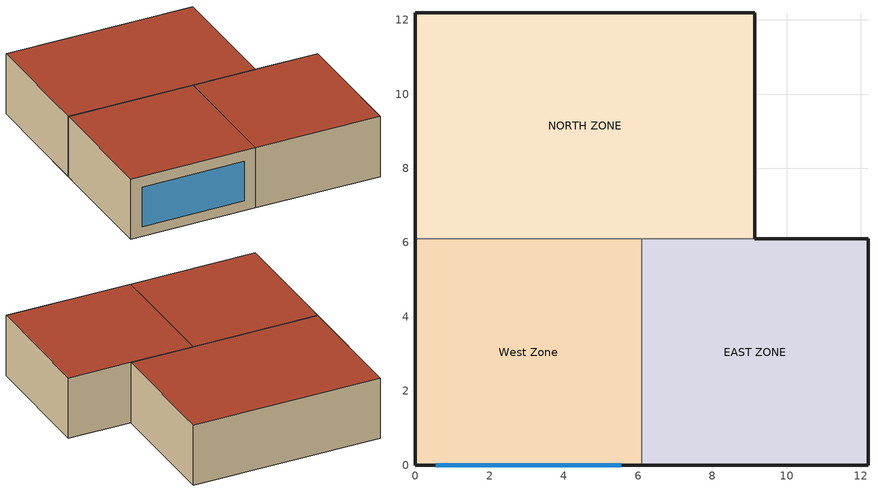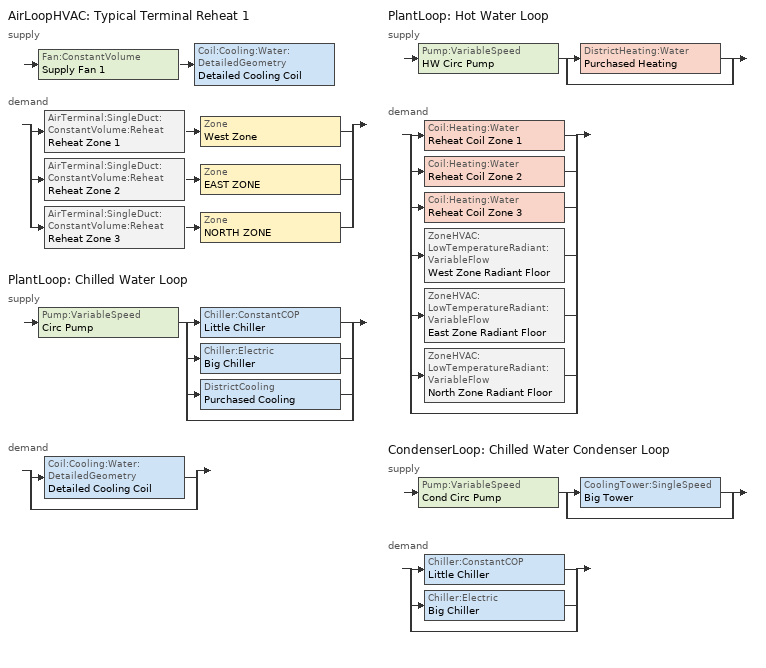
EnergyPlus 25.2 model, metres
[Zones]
West Zone
 floor ground (Slab Floor with Radiant): 0,0 0,6.1 6.1,6.1 6.1,0 z0
 wall outside (EXTWALL80): 0,6.1 0,0 6.1,0 z0:3.05
 wall to NORTH ZONE (PARTITION06): 6.1,6.1 0,6.1 z0:3.05
 wall to EAST ZONE (PARTITION06): 6.1,0 6.1,6.1 z0:3.05
 window (WIN-CON-LIGHT): 0.55,0 5.55,0 z0.5:2.5
 roof outside (ROOF34): 0,6.1 0,0 6.1,0 6.1,6.1 z3.05
EAST ZONE
 floor ground (Slab Floor with Radiant): 6.1,0 6.1,6.1 12.19,6.1 12.19,0 z0
 wall outside (EXTWALL80): 6.1,0 12.19,0 12.19,6.1 9.14,6.1 z0:3.05
 wall to NORTH ZONE (PARTITION06): 9.14,6.1 6.1,6.1 z0:3.05
 roof outside (ROOF34): 6.1,6.1 6.1,0 12.19,0 12.19,6.1 z3.05
NORTH ZONE
 floor ground (Slab Floor with Radiant): 0,6.1 0,12.19 9.14,12.19 9.14,6.1 z0
 wall outside (EXTWALL80): 9.14,6.1 9.14,12.19 0,12.19 0,6.1 z0:3.05
 roof outside (ROOF34): 0,12.19 0,6.1 9.14,6.1 9.14,12.19 z3.05
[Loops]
AirLoopHVAC 'Typical Terminal Reheat 1'
 supply: Fan:ConstantVolume 'Supply Fan 1' > Coil:Cooling:Water:DetailedGeometry 'Detailed Cooling Coil'
 demand: split
  | AirTerminal:SingleDuct:ConstantVolume:Reheat 'Reheat Zone 1' > Zone 'West Zone'
  | AirTerminal:SingleDuct:ConstantVolume:Reheat 'Reheat Zone 2' > Zone 'EAST ZONE'
  | AirTerminal:SingleDuct:ConstantVolume:Reheat 'Reheat Zone 3' > Zone 'NORTH ZONE'
PlantLoop 'Chilled Water Loop'
 supply: Pump:VariableSpeed 'Circ Pump' > split
  | Chiller:ConstantCOP 'Little Chiller'
  | Chiller:Electric 'Big Chiller'
  | DistrictCooling 'Purchased Cooling'
  | bypass
 demand: split
  | Coil:Cooling:Water:DetailedGeometry 'Detailed Cooling Coil'
  | bypass
PlantLoop 'Hot Water Loop'
 supply: Pump:VariableSpeed 'HW Circ Pump' > split
  | DistrictHeating:Water 'Purchased Heating'
  | bypass
 demand: split
  | Coil:Heating:Water 'Reheat Coil Zone 1'
  | Coil:Heating:Water 'Reheat Coil Zone 2'
  | Coil:Heating:Water 'Reheat Coil Zone 3'
  | ZoneHVAC:LowTemperatureRadiant:VariableFlow 'West Zone Radiant Floor'
  | ZoneHVAC:LowTemperatureRadiant:VariableFlow 'East Zone Radiant Floor'
  | ZoneHVAC:LowTemperatureRadiant:VariableFlow 'North Zone Radiant Floor'
  | bypass
CondenserLoop 'Chilled Water Condenser Loop'
 supply: Pump:VariableSpeed 'Cond Circ Pump' > split
  | CoolingTower:SingleSpeed 'Big Tower'
  | bypass
 demand: split
  | Chiller:ConstantCOP 'Little Chiller'
  | Chiller:Electric 'Big Chiller'
  | bypass
[Building]
NONE: Loads convergence tolerance value=0.04; Maximum number of warmup days=25; Minimum number of warmup days=6; North axis=0; Solar distribution=FullInteriorAndExterior; Temperature convergence tolerance value=0.4; Terrain=Suburbs
[Site:GroundTemperature:BuildingSurface]
20.03, 20.03, 20.13, 20.3, 20.43, 20.52, 20.62, 20.77, 20.78, 20.55, 20.44, 20.2
[Site:Location]
CHICAGO_IL_USA_WMO_725300: Elevation=190; Latitude=42; Longitude=-87.88; Time zone=-6
[SizingPeriod:DesignDay] Barometric pressure=99063; Day of month=21; Daylight saving time indicator=No; Humidity condition type=WetBulb; Rain indicator=No; Snow indicator=No; Solar model indicator=ASHRAEClearSky
Name | Daily dry bulb temperature range | Day type | Maximum dry bulb temperature | Month | Sky clearness | Wetbulb or dewpoint at maximum dry bulb | Wind direction | Wind speed
CHICAGO Ann Clg 1% Condns DB=>MWB | 10.7 | SummerDesignDay | 31.5 | 7 | 1 | 10 | 230 | 5.3
CHICAGO Ann Htg 99% Condns DB | 0 | WinterDesignDay | -17.3 | 1 | 0 | -17.3 | 270 | 4.9
[Construction]
EXTWALL80: A1 - 1 IN STUCCO, C4 - 4 IN COMMON BRICK, E1 - 3 / 4 IN PLASTER OR GYP BOARD
PARTITION06: E1 - 3 / 4 IN PLASTER OR GYP BOARD, C6 - 8 IN CLAY TILE, E1 - 3 / 4 IN PLASTER OR GYP BOARD
ROOF34: E2 - 1 / 2 IN SLAG OR STONE, E3 - 3 / 8 IN FELT AND MEMBRANE, B5 - 1 IN DENSE INSULATION, C12 - 2 IN HW CONCRETE
Slab Floor with Radiant: CONCRETE - DRIED SAND AND GRAVEL 4 IN, INS - EXPANDED EXT POLYSTYRENE R12 2 IN, GYP1, GYP2, FINISH FLOORING - TILE 1 / 16 IN
WIN-CON-LIGHT: WIN-LAY-GLASS-LIGHT
[Material] Thermal absorptance=0.9
Name | Conductivity | Density | Roughness | Solar absorptance | Specific heat | Thickness | Visible absorptance
A1 - 1 IN STUCCO | 0.691831 | 1858.142 | Smooth | 0.92 | 836.8 | 0.0253898 | 0.92
B5 - 1 IN DENSE INSULATION | 0.0432394 | 91.30524 | VeryRough | 0.5 | 836.8 | 0.0253898 | 0.5
C4 - 4 IN COMMON BRICK | 0.726422 | 1922.216 | Rough | 0.76 | 836.8 | 0.101498 | 0.76
C6 - 8 IN CLAY TILE | 0.570761 | 1121.292 | Smooth | 0.82 | 836.8 | 0.203302 | 0.82
C12 - 2 IN HW CONCRETE | 1.729577 | 2242.585 | MediumRough | 0.65 | 836.8 | 0.0509016 | 0.65
CONCRETE - DRIED SAND AND GRAVEL 4 IN | 1.29 | 2242.58 | MediumRough | 0.6 | 830 | 0.1 | 0.6
E1 - 3 / 4 IN PLASTER OR GYP BOARD | 0.726422 | 1601.846 | Smooth | 0.92 | 836.8 | 0.01905 | 0.92
E2 - 1 / 2 IN SLAG OR STONE | 1.435549 | 881.0155 | Rough | 0.55 | 1673.6 | 0.0127102 | 0.55
E3 - 3 / 8 IN FELT AND MEMBRANE | 0.190253 | 1121.292 | Rough | 0.75 | 1673.6 | 0.00954024 | 0.75
FINISH FLOORING - TILE 1 / 16 IN | 0.17 | 1922.21 | Smooth | 0.5 | 1250 | 0.0016 | 0.5
GYP1 | 0.7845 | 1842.12 | MediumRough | 0.5 | 988 | 0.0127 | 0.5
GYP2 | 0.7845 | 1842.12 | MediumRough | 0.5 | 988 | 0.01905 | 0.5
INS - EXPANDED EXT POLYSTYRENE R12 2 IN | 0.02 | 56.06 | Rough | 0.5 | 1210 | 0.05 | 0.5
[WindowMaterial:Glazing]
WIN-LAY-GLASS-LIGHT: Back side infrared hemispherical emissivity=0.84; Back side solar reflectance at normal incidence=0.031; Back side visible reflectance at normal incidence=0.05; Conductivity=0.9; Front side infrared hemispherical emissivity=0.84; Front side solar reflectance at normal incidence=0.031; Front side visible reflectance at normal incidence=0.05; Infrared transmittance at normal incidence=0; Optical data type=SpectralAverage; Solar transmittance at normal incidence=0.9; Thickness=0.003; Visible transmittance at normal incidence=0.9
[AirLoopHVAC]
Typical Terminal Reheat 1: Design supply air flow rate=1.3
[AirTerminal:SingleDuct:ConstantVolume:Reheat] Availability schedule=FanAndCoilAvailSchedWinterOff; Convergence tolerance=0.001; Minimum hot water or steam flow rate=0
Name | Maximum air flow rate | Maximum hot water or steam flow rate | Reheat coil
Reheat Zone 1 | 0.47 | 0.0013 | Reheat Coil Zone 1
Reheat Zone 2 | 0.36 | 0.0012 | Reheat Coil Zone 2
Reheat Zone 3 | 0.47 | 0.0013 | Reheat Coil Zone 3
[AvailabilityManager:Scheduled]
Reheat System 1 Avail: Schedule=FanAndCoilAvailSchedWinterOff
[Chiller:ConstantCOP]
Little Chiller: Chiller flow mode=LeavingSetpointModulated; Condenser type=WaterCooled; Design chilled water flow rate=0.0011; Design condenser water flow rate=0.0011; Nominal capacity=25000; Nominal cop=2.5
[Chiller:Electric]
Big Chiller: Chilled water outlet temperature lower limit=5; Chiller flow mode=LeavingSetpointModulated; Condenser type=WaterCooled; Design chilled water flow rate=0.0011; Design chilled water outlet temperature=6.667; Design condenser fluid flow rate=0.0005; Design condenser inlet temperature=29.44; Maximum part load ratio=1; Minimum part load ratio=0.15; Nominal capacity=45000; Nominal cop=2.75; Optimum part load ratio=0.65; Temperature rise coefficient=2.682759; Coefficient 1 of capacity ratio curve=0.944836; Coefficient 1 of full load ratio curve=0.03303; Coefficient 1 of power ratio curve=1.907846; Coefficient 2 of capacity ratio curve=-0.0570088; Coefficient 2 of full load ratio curve=0.6852; Coefficient 2 of power ratio curve=-1.20499; Coefficient 3 of capacity ratio curve=-0.00185486; Coefficient 3 of full load ratio curve=0.2818; Coefficient 3 of power ratio curve=0.263462
[Coil:Cooling:Water:DetailedGeometry]
Detailed Cooling Coil: Availability schedule=CoolingCoilAvailSched; Coil depth=0.165098; Fin diameter=0.435072; Fin spacing=0.00181429; Fin surface area=101.716; Fin thermal conductivity=203.883; Fin thickness=0.00149998; Maximum water flow rate=0.0011; Minimum airflow area=0.810606; Number of tube rows=6; Number of tubes per row=16; Total tube inside area=6.20007; Tube depth spacing=0.0258998; Tube inside diameter=0.01445; Tube outside diameter=0.0158798; Tube outside surface area=6.23816; Tube thermal conductivity=385.765
[Coil:Heating:Water] Availability schedule=FanAndCoilAvailSchedWinterOff; Performance input method=UFactorTimesAreaAndDesignWaterFlowRate; Rated capacity=Autosize; Rated inlet air temperature=16.6; Rated inlet water temperature=82.2; Rated outlet air temperature=32.2; Rated outlet water temperature=71.1; U factor times area value=400
Name | Maximum water flow rate
Reheat Coil Zone 1 | 0.0013
Reheat Coil Zone 2 | 0.0012
Reheat Coil Zone 3 | 0.0018
[CondenserEquipmentList]
All Towers: Big Tower, CoolingTower:SingleSpeed
[CondenserEquipmentOperationSchemes]
Tower Loop Operation: Control scheme 1=Year Round Tower Operation; Control scheme 1 schedule=ON
[CondenserLoop]
Chilled Water Condenser Loop: Condenser equipment operation scheme=Tower Loop Operation; Condenser loop volume=Autocalculate; Fluid type=Water; Load distribution scheme=SequentialLoad; Maximum loop flow rate=0.0011; Maximum loop temperature=80; Minimum loop flow rate=0; Minimum loop temperature=10
[Controller:WaterCoil]
Main Cooling Coil Controller: Action=Reverse; Actuator variable=Flow; Control variable=Temperature; Controller convergence tolerance=0.1; Maximum actuated flow=0.0011; Minimum actuated flow=0
[CoolingTower:SingleSpeed]
Big Tower: Design air flow rate=16; Design fan power=1000; Design u factor times area value=1750; Design water flow rate=0.0011; Free convection regime air flow rate=0; Free convection regime u factor times area value=0; Performance input method=UFactorTimesAreaAndDesignWaterFlowRate
[DesignSpecification:OutdoorAir] Outdoor air flow per person=0.00944; Outdoor air flow per zone=0; Outdoor air flow per zone floor area=0; Outdoor air method=Flow/Person
SZ DSOA EAST ZONE; SZ DSOA NORTH ZONE; SZ DSOA West Zone
[DistrictCooling]
Purchased Cooling: Nominal capacity=680000
[DistrictHeating:Water]
Purchased Heating: Nominal capacity=1000000
[ElectricEquipment] Design level calculation method=EquipmentLevel; Fraction latent=0; Fraction lost=0; Fraction radiant=0.3; Schedule=BLDG Sch   2
Name | Design level | Zone or zonelist or space or spacelist
EAST ZONE ElecEq 1 | 1464.375 | EAST ZONE
NORTH ZONE ElecEq 1 | 2928.751 | NORTH ZONE
West Zone ElecEq 1 | 2928.751 | West Zone
[Fan:ConstantVolume]
Supply Fan 1: Availability schedule=FanAndCoilAvailSchedWinterOff; Fan total efficiency=0.7; Maximum flow rate=1.3; Motor efficiency=0.9; Motor in airstream fraction=1; Pressure rise=600
[Lights] Design level calculation method=LightingLevel; End use subcategory=GeneralLights; Fraction radiant=0.2; Fraction replaceable=0; Fraction visible=0.2; Return air fraction=0; Schedule=BLDG Sch   3
Name | Lighting level | Zone or zonelist or space or spacelist
EAST ZONE Lights 1 | 1464.375 | EAST ZONE
NORTH ZONE Lights 1 | 878.6252 | NORTH ZONE
[People] Activity level schedule=Activity Sch; Air velocity schedule=Air Velo Sch; Carbon dioxide generation rate=3.82e-08; Clothing insulation calculation method=ClothingInsulationSchedule; Clothing insulation schedule=Clothing Sch; Fraction radiant=0.3; Mean radiant temperature calculation type=EnclosureAveraged; Number of people calculation method=People; Number of people schedule=BLDG Sch   1; Thermal comfort model 1 type=Fanger; Work efficiency schedule=Work Eff Sch
Name | Number of people | Zone or zonelist or space or spacelist
EAST ZONE | 3 | EAST ZONE
NORTH ZONE | 4 | NORTH ZONE
West Zone | 3 | West Zone
[PlantEquipmentList]
All Chillers: Big Chiller, Chiller:Electric, Little Chiller, Chiller:ConstantCOP
Chiller Plant: Little Chiller, Chiller:ConstantCOP
Chiller Plant and Purchased: Big Chiller, Chiller:Electric, Purchased Cooling, DistrictCooling
Purchased Only: Purchased Cooling, DistrictCooling
heating plant: Purchased Heating, DistrictHeating:Water
[PlantEquipmentOperation:CoolingLoad] Load range 1 lower limit=0
Name | Load range 1 upper limit | Range 1 equipment list | Load range 2 lower limit | Load range 2 upper limit | Load range 3 lower limit | Load range 3 upper limit | Range 2 equipment list | Range 3 equipment list
Off Peak Operation | 900000 | All Chillers
Peak Operation | 70000 | Chiller Plant | 70000 | 245000 | 245000 | 500000 | Chiller Plant and Purchased | Purchased Only
Year Round Tower Operation | 90000000 | All Towers
[PlantEquipmentOperation:HeatingLoad]
Purchased Only: Load range 1 lower limit=0; Load range 1 upper limit=1000000; Range 1 equipment list=heating plant
[PlantEquipmentOperationSchemes]
Name | Control scheme 1 | Control scheme 1 schedule | Control scheme 2 | Control scheme 2 schedule
CW Loop Operation | Peak Operation | On Peak | Off Peak Operation | Off Peak
Hot Loop Operation | Purchased Only | ON
[PlantLoop] Fluid type=Water; Load distribution scheme=Optimal; Minimum loop flow rate=0; Plant loop volume=Autocalculate
Name | Maximum loop flow rate | Maximum loop temperature | Minimum loop temperature | Plant equipment operation scheme
Chilled Water Loop | 0.0011 | 98 | 1 | CW Loop Operation
Hot Water Loop | 0.0043 | 100 | 10 | Hot Loop Operation
[Pump:VariableSpeed] Design minimum flow rate=0; Design pump head=300000; Fraction of motor inefficiencies to fluid stream=0; Motor efficiency=0.87; Pump control type=Intermittent; Coefficient 1 of the part load performance curve=0; Coefficient 2 of the part load performance curve=1; Coefficient 3 of the part load performance curve=0; Coefficient 4 of the part load performance curve=0
Name | Design maximum flow rate | Design power consumption
Circ Pump; Cond Circ Pump | 0.0011 | 500
HW Circ Pump | 0.0043 | 2000
[SetpointManager:FollowOutdoorAirTemperature]
MyCondenserControl: Control variable=Temperature; Maximum setpoint temperature=80; Minimum setpoint temperature=10; Offset temperature difference=0; Reference temperature type=OutdoorAirWetBulb; Setpoint node or nodelist=Condenser Supply Outlet Node
[SetpointManager:Scheduled] Control variable=Temperature
Name | Schedule | Setpoint node or nodelist
Big Chiller Setpoint Manager | CW Loop Temp Schedule | Big Chiller Outlet Node
Chilled Water Loop Setpoint Manager | CW Loop Temp Schedule | Chilled Water Loop Setpoint Node List
Hot Water Loop Setpoint Manager | HW Loop Temp Schedule | Hot Water Loop Setpoint Node List
Little Chiller Setpoint Manager | CW Loop Temp Schedule | Little Chiller Outlet Node
Supply Air Temp Manager | Seasonal Reset Supply Air Temp Sch | Supply Air Temp Nodes
[Sizing:Plant]
Name | Design loop exit temperature | Loop design temperature difference | Loop type
Hot Water Loop | 60 | 10 | Heating
Chilled Water Loop | 6.7 | 2 | Cooling
[Sizing:Zone] Account for dedicated outdoor air system=No; Cooling design air flow method=DesignDay; Cooling design air flow rate=0; Dedicated outdoor air high setpoint temperature for design=Autosize; Dedicated outdoor air low setpoint temperature for design=Autosize; Dedicated outdoor air system control strategy=NeutralSupplyAir; Heating design air flow method=DesignDay; Heating design air flow rate=0; Zone cooling design supply air humidity ratio=0.009; Zone cooling design supply air temperature=16; Zone cooling design supply air temperature input method=SupplyAirTemperature; Zone cooling sizing factor=0; Zone heating design supply air humidity ratio=0.004; Zone heating design supply air temperature=40; Zone heating design supply air temperature input method=SupplyAirTemperature; Zone heating sizing factor=0
Name | Design specification outdoor air object
West Zone | SZ DSOA West Zone
EAST ZONE | SZ DSOA EAST ZONE
NORTH ZONE | SZ DSOA NORTH ZONE
[ThermostatSetpoint:SingleCooling]
Cooling Setpoint with SB: Setpoint temperature schedule=Cooling Setpoints
[ThermostatSetpoint:SingleHeating]
Heating Setpoint with SB: Setpoint temperature schedule=Heating Setpoints
[Zone] Ceiling height=Autocalculate; Multiplier=1; Type=1; Volume=Autocalculate
EAST ZONE; NORTH ZONE; West Zone
[ZoneControl:Thermostat] Control 1=Heating Setpoint with SB; Control 2=Cooling Setpoint with SB; Control type schedule=Zone Control Type Sched
Name | Zone or zonelist
Zone 1 Thermostat | West Zone
Zone 2 Thermostat | EAST ZONE
Zone 3 Thermostat | NORTH ZONE
[Zone equipment]
West Zone: Reheat Zone 1, West Zone Radiant Floor
EAST ZONE: Reheat Zone 2, East Zone Radiant Floor
NORTH ZONE: Reheat Zone 3, North Zone Radiant Floor
[ZoneHVAC:LowTemperatureRadiant:VariableFlow] Availability schedule=RadiantSysAvailSched; Cooling design capacity=Autosize; Design object=Radiant Floor Design; Heating design capacity=Autosize; Hydronic tubing length=400; Maximum cold water flow=0
Name | Zone | Maximum hot water flow | Surface name or radiant surface group
East Zone Radiant Floor | East Zone | 8e-05 | Zn002:Flr001
North Zone Radiant Floor | North Zone | 0.0001 | Zn003:Flr001
West Zone Radiant Floor | West Zone | 8e-05 | Zn001:Flr001
[ZoneHVAC:LowTemperatureRadiant:VariableFlow:Design]
Radiant Floor Design: Cooling design capacity method=CoolingDesignCapacity; Fluid to radiant surface heat transfer model=ConvectionOnly; Heating control temperature schedule=Radiant Heating Setpoints; Heating control throttling range=2; Heating design capacity method=HeatingDesignCapacity; Hydronic tubing conductivity=0.35; Hydronic tubing inside diameter=0.012; Hydronic tubing outside diameter=0.016; Setpoint control type=HalfFlowPower; Temperature control type=MeanAirTemperature
[Schedule:Compact]
ACTIVITY SCH: Through: 12/31, For: Alldays, Until: 24:00, 131.8
AIR VELO SCH: Through: 12/31, For: Alldays, Until: 24:00, 0.137
BLDG SCH   1: Through: 12/31, For: Weekdays SummerDesignDay WinterDesignDay, Until: 6:00, 0, Until: 7:00, 0.1, Until: 8:00, 0.5, Until: 12:00, 1, Until: 13:00, 0.5, Until: 16:00, 1, Until: 17:00, 0.5, Until: 18:00, 0.1, Until: 24:00, 0, For: Sunday Saturday Holiday customDay1 CustomDay2, Until: 24:00, 0
BLDG SCH   2: Through: 12/31, For: Weekdays SummerDesignDay WinterDesignDay, Until: 8:00, 0, Until: 18:00, 1, Until: 24:00, 0, For: Sunday Saturday Holiday customDay1 CustomDay2, Until: 24:00, 0
BLDG SCH   3: Through: 12/31, For: Weekdays SummerDesignDay WinterDesignDay, Until: 6:00, 0.05, Until: 7:00, 0.2, Until: 17:00, 1, Until: 18:00, 0.5, Until: 24:00, 0.05, For: Sunday Saturday Holiday customDay1 CustomDay2, Until: 24:00, 0.05
CLOTHING SCH; ON: Through: 12/31, For: Alldays, Until: 24:00, 1
COOLING SETPOINTS: Through: 12/31, For: Alldays, Until: 7:00, 30, Until: 17:00, 24, Until: 24:00, 30
COOLINGCOILAVAILSCHED; FANANDCOILAVAILSCHEDWINTEROFF: Through: 3/31, For: Alldays, Until: 24:00, 0, Through: 9/30, For: Weekdays SummerDesignDay, Until: 7:00, 0, Until: 17:00, 1, Until: 24:00, 0, For: Sunday Saturday Holiday WinterDesignDay CustomDay1 CustomDay2, Until: 24:00, 0, Through: 12/31, For: Alldays, Until: 24:00, 0
CW LOOP TEMP SCHEDULE: Through: 12/31, For: Alldays, Until: 24:00, 6.67
HEATING SETPOINTS: Through: 12/31, For: Alldays, Until: 7:00, 15, Until: 17:00, 20, Until: 24:00, 15
HW LOOP TEMP SCHEDULE: Through: 12/31, For: Alldays, Until: 24:00, 60
OFF PEAK: Through: 12/31, For: Alldays, Until: 9:00, 1, Until: 18:00, 0, Until: 24:00, 1
ON PEAK: Through: 12/31, For: Alldays, Until: 9:00, 0, Until: 18:00, 1, Until: 24:00, 0
RADIANT HEATING SETPOINTS: Through: 12/31, For: Alldays, Until: 7:00, 12, Until: 17:00, 17, Until: 24:00, 12
RADIANTSYSAVAILSCHED: Through: 3/31, For: Alldays, Until: 24:00, 1, Through: 9/30, For: Alldays, Until: 24:00, 0, Through: 12/31, For: Alldays, Until: 24:00, 1
SEASONAL RESET SUPPLY AIR TEMP SCH: Through: 3/31, For: Alldays, Until: 24:00, 16, Through: 9/30, For: Alldays, Until: 24:00, 13, Through: 12/31, For: Alldays, Until: 24:00, 16
WORK EFF SCH: Through: 12/31, For: Alldays, Until: 24:00, 0
ZONE CONTROL TYPE SCHED: Through: 3/31, For: Alldays, Until: 24:00, 1, Through: 9/30, For: Alldays, Until: 24:00, 2, Through: 12/31, For: Alldays, Until: 24:00, 1
